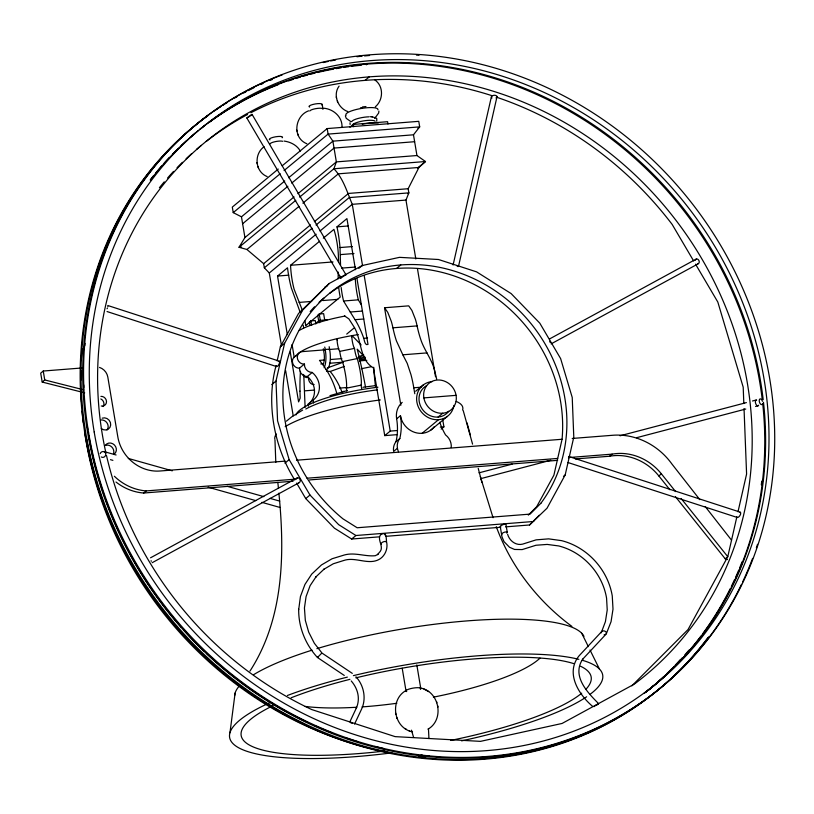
<?xml version="1.0" encoding="UTF-8"?>
<svg xmlns="http://www.w3.org/2000/svg" width="814" height="814" viewBox="0 0 814 814"><rect width="100%" height="100%" fill="white"/><g stroke="black" fill="none" stroke-linecap="round" stroke-linejoin="round"><path stroke-width="1.22" d="M267.175 176.587C254.955 171.744 253.693 154.09 264.123 146.693M306.858 143.742C292.063 137.861 294.546 116.005 308.587 110.836M347.771 111.569C337.841 108.059 332.621 94.862 339.092 86.111M340.547 264.906L339.998 247.558A61.823 21.785 85.5 0 0 336.976 226.862L346.937 218.61L355.484 269.688M305.108 407.407L303.764 374.715M338.217 272.059L338.136 278.744M601.21 632.844L605.413 621.642L607.224 609.94L606.572 598.148C602.431 573.371 583.15 552.116 558.75 545.95L547.201 544.424L535.999 545.248L522.161 549.582L514.55 549.45L509.533 547.273L504.029 541.656L501.984 536.833L500.264 526.607L500.793 525.661L504.141 524.165L505.932 524.358L507.244 532.163L506.715 533.109M582.844 659.035L605.901 634.299C608.027 632.02 603.601 629.68 601.811 631.43L579.039 655.87C565.12 672.924 578.642 694.556 592.653 706.41M229.965 732.763L235.104 693.07M298.707 609.544L300.417 596.611L304.945 584.452L311.701 574.124L321.459 564.947L332.051 558.76L344.373 554.985C354.731 552.085 364.977 556.715 375.234 555.728L377.991 554.303L377.503 554.599L380.28 551.353C383.933 546.214 376.831 539.458 380.596 534.818C386.212 531.084 386.141 536.253 386.528 541.707C388.085 547.914 385.653 554.863 380.423 558.608C369.383 566.147 355.789 556.328 343.783 560.48L333.302 563.766L323.494 569.495L323.992 569.2L315.791 577.004L316.168 576.577L310.114 585.663L306.074 596.57L304.436 607.987L305.331 620.39L308.669 632.061L314.336 643.243L322.008 653.082L352.309 673.371M107.916 306.725L107.794 305.504L279.741 361.304L279.874 362.535L278.103 365.812L276.597 366.575L107.051 311.548M294.8 479.975C274.104 447.313 265.883 403.235 276.048 365.7M277.147 360.887L280.342 346.815L298.504 313.532L329.222 283.486L362.23 265.527L399.491 257.346L438.492 259.503L476.566 271.856L511.121 293.569L539.794 323.158L560.632 358.598L572.232 397.476L573.789 437.159L565.191 474.918L547.039 508.201L529.548 524.979L505.575 526.872M533.791 521.469L355.942 535.51L338.665 524.654L309.992 495.065L289.143 459.625L277.554 420.736L275.997 381.064L284.595 343.294L302.747 310.022L329.222 283.486M453.093 265.018L491.351 96.927C492.287 94.984 495.858 94.587 497.069 96.418L458.557 266.158M329.772 293.305A150 136.264 50.4 0 1 486.701 291.534A150 136.264 50.4 0 1 562.067 439.265L553.907 475.142L536.66 506.746L528.306 515.12M736.894 516.656L727.777 556.705L688.034 629.558L631.857 685.846M738.003 511.782L746.591 474.023L744.037 408.567M340.964 278.042L246.825 117.969L250.58 115.12L252.096 114.428L346.001 274.837M252.096 114.428L251.485 115.1M568.569 458.333L568.64 456.461M350.02 122.812L350.101 124.511M356.217 708.363C360.49 698.9 358.038 688.786 351.241 680.952M606.471 633.404L611.06 621.672L613.003 609.126L612.26 595.929C607.885 569.698 587.464 547.191 561.629 540.659L548.626 538.858L536.1 539.865L522.568 544.139C516.076 545.787 509.493 541.015 507.61 534.289M415.822 258.964L405.972 200.081L408.852 192.877L408.16 188.726L418.945 167.46L425.478 161.528L416.951 155.535L336.355 161.894L297.965 193.671M496.031 97.975L497.089 96.825M601.241 632.325L601.811 631.43M349.827 721.916L356.41 707.915M354.548 724.094L361.487 709.309C366.605 698.626 363.878 685.357 355.972 676.78M296.204 479.141C298.097 475.05 302.574 481.196 298.952 482.783L152.147 562.718M695.166 260.307C697.059 256.227 701.536 262.362 697.913 263.95L551.109 343.884M107.051 308.771L107.428 308.068M386.365 542.287C386.65 539.936 379.385 542.826 381.451 544.23M249.959 671.102C284.066 618.314 284.859 553.54 278.887 493.142M294.068 196.907L244.933 237.556L239.031 247.273L246.927 249.491L263.644 263.665L264.336 267.816L269.302 272.995L281.461 345.655M583.221 658.618L581.328 661.477C573.097 677.421 587.606 692.592 598.463 703.489L596.703 705.066M376.74 121.164L376.79 118.62L375.04 117.369M374.735 118.396L378.673 112.993L378.886 111.111M288.644 177.778L332.885 141.158L413.481 134.798L419.688 126.872L418.762 121.337L327.177 128.571L282.183 165.802M318.03 656.705L317.46 657.498L344.271 675.447M375.325 106.807C383.435 100.03 383.842 86.162 374.867 79.935M340.995 277.92L346.235 274.491M529.548 524.979L532.193 522.334M533.964 520.563L539.255 515.252M384.696 534.829L385.226 533.882M286.386 421.184L291.697 416.87L302.666 410.083M366.31 64.805L367.155 64.103M365.038 80.383L369.291 76.862M278.276 169.047L232.305 207.092L233.231 212.617L241.463 216.819L244.933 237.556M233.231 212.617L280.179 173.758M284.076 170.533L328.103 134.096L419.688 126.872L417.989 128.276M82.906 367.897L43.254 371.031L40.7 373.138L42.196 382.061L84.687 392.836M241.463 216.819L284.737 181.003M42.196 382.061L44.739 379.945L83.598 389.794M349.959 127.208L353.337 124.41L387.586 121.703L387.983 124.033M242.623 223.738L287.841 186.304M291.748 183.079L334.045 148.067L414.631 141.707M295.747 200.346L239.031 247.273L241.565 247.08M299.644 197.11L333.903 168.763L336.355 161.894L332.885 141.158L328.103 134.096L327.177 128.571M246.927 249.491L298.992 206.41M302.889 203.174L338.349 173.83L418.945 167.46M263.644 263.665L310.46 224.918M314.367 221.683L348.494 193.437L408.16 188.726M264.336 267.816L312.128 228.256M316.036 225.03L349.186 197.588L408.852 192.877L407.916 193.651M269.302 272.995L316.158 234.208M320.055 230.983L352.269 204.324L405.972 200.081M287.332 334.605L277.533 276.058L287.505 267.806A61.823 21.785 85.5 0 0 291.3 287.861L300.213 312.423M302.493 310.612L294.149 289.316A43.936 15.476 85.5 0 1 290.761 268.834L290.537 265.293L319.475 241.351M323.331 238.156L333.933 229.375L334.808 232.377A43.936 15.476 85.5 0 1 338.258 252.808L338.634 262.179M417.572 168.071L425.478 161.528L333.903 168.763C343.386 178.612 347.11 192.094 352.269 204.324L362.545 265.71M358.821 268.335L362.23 265.527M315.842 323.962L315.272 320.563L310.877 320.909L309.361 322.161L309.931 325.569M324.766 320.441L323.636 313.644L319.23 313.99L317.714 315.252L318.661 320.919M280.342 346.815L284.595 343.294M316.565 322.67L319.261 320.441L327.055 319.821M396.52 268.467L400.773 264.957M271.754 384.584L275.997 381.064M115.995 482.02A49.715 45.157 50.4 0 0 143.702 493.019L146.255 490.913L294.363 479.222M295.909 356.013A6.39 5.81 50.4 0 0 293.498 357.834A6.512 5.912 50.4 0 0 294.973 366.636A6.39 5.81 50.4 0 0 299.511 368.121L304.405 364.062A6.39 5.81 50.4 0 1 299.867 362.576A6.512 5.912 50.4 0 1 298.402 353.775A6.39 5.81 50.4 0 1 302.33 351.617L324.939 349.837M346.713 334.096L354.497 327.645L348.88 318.885L344.495 315.903M308.486 406.074L308.17 404.171A18.04 16.382 50.4 0 0 307.326 376.526L312.24 372.446A7.377 6.695 50.4 0 1 304.436 364.072M358.893 358.496L360.521 357.153M308.17 404.171L313.075 400.122A18.04 16.382 50.4 0 0 312.22 372.476M284.9 463.146L289.143 459.625M415.659 391.249L423.361 384.869M397.415 448.27L393.62 451.414A13.421 12.19 50.4 0 1 396.031 441.656A60.735 55.179 50.4 0 0 397.374 432.295L397.456 430.392A60.735 55.179 50.4 0 0 396.642 418.844L400.437 415.71A19.821 18 50.4 0 0 414.794 432.407A19.821 18 50.4 0 0 434.249 426.678M379.446 536.833L351.689 539.021L334.412 528.164L305.738 498.585L309.992 495.065M354.497 327.645C361.731 340.262 359.452 360.032 373.402 367.867L384.737 435.622L390.221 431.084L397.446 430.514M396.031 441.656L399.827 438.512A60.735 55.179 50.4 0 0 400.437 415.71M438.115 417.053L442.755 413.217M422.11 433.292L438.553 419.678M430.932 430.016L447.374 416.402M441.178 429.12L443.915 426.851L442.653 419.332M351.689 539.021L355.942 535.51M563.491 476.332L565.191 474.918M575.366 458.943L609.544 456.247L612.097 454.141A51.323 46.622 50.4 0 1 661.385 473.84L675.62 491.595M609.544 456.247A51.323 46.622 50.4 0 1 658.841 475.946L661.385 473.84M675.437 496.662L725.233 558.811L727.777 556.705L681.145 498.494M594.047 706.644L595.176 705.789M250.366 115.944L250.977 115.496M406.369 690.333C389.224 699.338 393.304 728.265 412.535 731.837M428.032 729.161C444.882 719.444 439.285 690.811 420.075 687.972M278.703 361.62L279.741 361.304M595.848 705.321L598.555 703.774M321.632 653.276L317.46 657.498C305.423 644.413 298.402 627.045 298.687 609.208M249.003 116.86L246.825 117.969M605.901 634.299L604.1 634.879M324.979 287.006L327.177 285.806M549.521 338.96L696.326 259.025M150.559 557.794L297.364 477.859M327.381 367.897L342.602 362.434M359.005 356.542L363.695 354.863M326.506 371.082L330.199 371.479L344.251 366.432M359.483 360.968L365.344 358.862M329.955 395.635L347.324 390.506M341.534 392.022L343.803 391.331M739.967 512.301C742.093 512.779 739.295 517.602 737.443 517.531L567.897 462.505M478.988 472.842L512.108 464.143M620.054 435.785L746.387 402.604M752.523 400.987L756.206 400.02M480.799 478.632L550.712 460.266M636.579 437.708L745.746 409.035M755.555 406.461L758.007 405.82M697.384 264.072L697.913 263.95M298.412 482.906L298.952 482.783M337.118 339.876A6.512 0.967 78.5 0 0 338.593 348.677A6.39 0.956 78.5 0 0 339.743 351.373L354.497 348.382A7.377 1.099 78.5 0 0 357.254 358.598A18.04 2.686 78.5 0 1 361.08 385.175L361.721 388.97M339.753 351.394A7.377 1.099 78.5 0 0 342.511 361.599L357.254 358.577M359.3 358.923L365.445 357.682L357.193 349.135A80.301 11.966 78.5 0 1 365.517 387.179M361.416 368.711L371.245 366.717M346.815 391.015L346.337 388.176L361.08 385.175M362.952 387.281L376.383 385.49M362.525 106.929L365.954 106.553M336.976 226.862L348.219 225.966M339.998 247.558L352.309 246.581M340.445 254.599L353.978 253.53M290.537 265.293L332.997 261.935M341.687 268.121L355.423 267.033M277.533 276.058L288.777 275.163M299.125 302.411L311.609 301.424M322.853 300.539L337.83 299.349M341.178 287.525A44.953 15.842 85.5 0 0 343.549 300.997L358.313 299.837L361.182 304.599M400.854 405.25L384.544 307.753L408.709 305.85L411.925 310.47L415.435 319.353A37.8 13.319 85.5 0 1 417.094 325.905A57.529 20.269 85.5 0 0 420.624 339.082C424.328 350.824 432.916 360.388 435.134 372.731A57.479 20.248 85.5 0 1 436.66 379.121M343.549 301.007L350.244 312.016L362.545 311.05M363.787 319.007L355.046 319.688L350.244 312.016M384.544 307.753L387.759 312.383L391.269 321.255A37.8 13.319 85.5 0 1 392.928 327.818L417.094 325.905M355.046 319.668A88.105 31.044 85.5 0 1 363.787 338.319L367.541 338.003M324.135 367.786A15.374 5.413 85.5 0 0 325.173 349.491L329.578 349.145L329.171 346.713M328.703 349.542L338.756 348.748M324.44 359.992L319.464 360.388A80.301 72.945 50.4 0 1 336.925 394.007M330.667 359.503L341.86 358.618M358.038 357.346L364.255 356.858M392.928 327.818A57.529 20.269 85.5 0 0 396.459 340.985L402.828 354.802L426.994 352.9M320.787 363.95L323.28 363.756M329.497 363.268L343.182 362.189M359.35 360.907L366.819 360.317M304.558 390.852L314.55 390.069M339.519 388.095L347.018 387.505M402.828 354.802L407.224 363.37L410.968 374.633A57.479 20.248 85.5 0 1 413.777 387.779L421.021 387.21M423.87 397.893A17.267 15.68 50.4 0 0 450.437 410.358A17.267 15.68 50.4 0 0 445.624 381.613A17.267 15.68 50.4 0 0 423.87 397.893L456.084 395.35M440.303 427.136L443.915 426.851M384.737 435.622L397.222 434.635M285.103 461.131L159.91 471.011A38.482 34.961 50.4 0 1 117.765 436.538L107.814 377.065A11.437 10.389 50.4 0 0 99.522 367.429M296.489 460.225L562.067 439.265M572.211 438.461L612.779 435.266A65.293 59.32 50.4 0 1 671.957 464.061L699.816 499.643M307.02 478.215L557.661 458.435M570.319 457.437L612.097 454.141M143.702 493.019L293.081 481.227M309.534 479.924L557.651 460.348M385.744 536.334L500.539 527.269M351.007 723.025L352.401 723.198M370.004 116.707L372.364 116.819M359.3 359.31L362.993 359.707M323.738 108.221C333.506 109.005 342.674 117.145 341.992 127.411M284.055 141.056C290.537 141.941 297.049 145.177 300.315 151.068M500.864 526.882L500.264 526.607M103.887 451.546L116.097 454.985M128.307 458.435L172.273 470.828M227.228 486.314L263.868 496.642M269.973 498.361L279.741 501.119M110.45 459.666L112.892 460.358M208.16 487.199L255.789 500.63M261.894 502.35L280.209 507.519M569.841 456.847L740.598 512.271M725.233 558.811L727.441 559.533M457.102 266.036L458.048 266.605M428.642 691.605L423.911 689.051M404.924 728.469L406.145 729.12M408.73 730.524L409.666 731.023M350.865 121.622L346.225 118.315L345.38 115.883M571.876 626.373C537.84 601.281 510.846 566.452 496.286 526.658M491.971 98.036L491.351 96.927M507.244 532.163C505.596 531.41 501.566 532.732 501.78 534.605M361.151 344.973L352.411 335.938A6.39 0.956 78.5 0 0 351.862 336.874M658.841 475.946L669.902 489.753M705.229 506.562L731.542 540.181M276.597 366.575L276.394 365.893M693.65 260.958L672.181 224.45A345.726 314.072 50.4 0 0 496.967 97.334M695.553 264.194L717.816 302.045L743.192 387.169L743.833 403.53M296.642 483.109L305.738 498.585M581.715 633.251L588.359 646.652M590.018 650.01L599.419 668.996M549.786 341.229L550.203 342.501M493.06 517.714L480.321 476.546M463.237 410.622L472.578 444.159M411.487 730.168L413.583 737.413M467.033 422.914L470.258 434.737M336.263 96.937L336.609 98.25M337.311 100.885L337.668 102.167M296.581 129.782L296.937 131.085M297.639 133.72L297.985 135.002M436.558 701.597L436.884 702.797M437.698 705.789L438.034 707.01M256.898 162.617L257.255 163.919M257.957 166.555L258.313 167.837M395.543 713.064L395.879 714.285M396.683 717.276L397.018 718.477M481.908 482.376L478.235 468.406M151.099 560.663L151.241 561.334M363.797 338.298C364.275 340.262 365.018 345.991 367.999 344.434L356.949 278.408M413.481 134.798L416.951 155.535M417.501 268.986L435.531 376.729M413.777 387.779L414.774 393.732M353.337 124.41L353.724 126.73M364.224 275.732L390.221 431.084M416.819 664.896L420.807 688.725M322.202 104.477L322.975 109.127M402.208 668.253L405.983 690.832M319.23 313.99L320.37 320.787M324.766 347.059L325.173 349.491M319.261 320.441L319.637 322.71M323.331 348.799L324.165 353.785A10.684 3.765 85.5 0 1 323.036 364.692M310.877 320.909L311.63 325.437M313.075 400.122L313.553 402.961M292.063 344.505L294.261 357.6M290.252 352.045L298.596 401.882L300.193 398.056L299.969 391.127M285.653 370.716L293.203 415.812M43.254 371.031L44.739 379.945M277.839 482.397L278.439 488.369M275.804 462.413L274.969 439.886M428.449 728.51L428.947 738.563M340.364 276.312L340.435 278.174M329.578 349.145A15.374 5.413 85.5 0 1 325.854 369.658M295.645 356.094A62.709 14.103 -9.5 0 1 358.313 334.595M299.277 330.392A62.709 14.103 -9.5 0 1 345.014 316.056M150.376 180.118A359.005 326.129 50.4 0 1 171.113 155.84M172.894 153.988A359.005 326.129 50.4 0 1 188.604 138.919M190.527 137.22A359.005 326.129 50.4 0 1 198.301 130.637M200.275 129.039A359.005 326.129 50.4 0 1 207.265 123.606M208.272 122.843A359.005 326.129 50.4 0 1 551.353 100.346A359.005 326.129 50.4 0 1 763.196 399.705M763.491 402.258A359.005 326.129 50.4 0 1 644.22 693.213M150.295 179.813A359.005 326.129 50.4 0 1 153.449 175.814M155.85 172.843A359.005 326.129 50.4 0 1 161.63 166.015M164.184 163.136A359.005 326.129 50.4 0 1 169.383 157.478M172.049 154.701A359.005 326.129 50.4 0 1 178.388 148.341M181.166 145.675A359.005 326.129 50.4 0 1 186.803 140.476M189.672 137.922A359.005 326.129 50.4 0 1 195.492 132.957M199.43 129.741A359.005 326.129 50.4 0 1 205.413 125.071M208.425 122.802A359.005 326.129 50.4 0 1 550.529 101.058A359.005 326.129 50.4 0 1 762.199 399.135M762.779 404.232A359.005 326.129 50.4 0 1 644.373 693.152M383.241 748.453A362.342 329.161 50.4 0 1 374.725 746.418M357.712 741.707A362.342 329.161 50.4 0 1 346.845 738.227M332.499 733.038A362.342 329.161 50.4 0 1 314.926 725.752M306.909 722.079A362.342 329.161 50.4 0 1 239.733 681.379M237.708 679.843A362.342 329.161 50.4 0 1 206.98 653.764M204.222 651.149A362.342 329.161 50.4 0 1 183.893 630.168M181.359 627.329A362.342 329.161 50.4 0 1 162.963 604.914M162.21 603.927A362.342 329.161 50.4 0 1 105.362 498.921M104.518 496.52A362.342 329.161 50.4 0 1 95.309 466.188M94.678 463.746A362.342 329.161 50.4 0 1 88.746 435.602M87.739 429.365A362.342 329.161 50.4 0 1 87.363 426.851M83.781 387.433A362.342 329.161 50.4 0 1 83.7 384.89M84.758 345.828A362.342 329.161 50.4 0 1 84.982 343.355M708.923 636.751A365.038 331.613 50.4 0 1 190.71 641.106A365.038 331.613 50.4 0 1 208.476 115.12M214.591 110.775A365.038 331.613 50.4 0 1 220.848 106.563M222.965 105.189A365.038 331.613 50.4 0 1 227.238 102.493M234.839 97.934A365.038 331.613 50.4 0 1 237.037 96.663M243.701 92.979A365.038 331.613 50.4 0 1 245.94 91.789M248.199 90.619A365.038 331.613 50.4 0 1 253.866 87.77M260.755 84.514A365.038 331.613 50.4 0 1 263.054 83.466M270.024 80.444A365.038 331.613 50.4 0 1 272.354 79.477M741.534 584.269A365.038 331.613 50.4 0 1 183.933 630.585A365.038 331.613 50.4 0 1 282.265 74.837M323.158 62.556A365.038 331.613 50.4 0 1 328.123 61.467M330.616 60.948A365.038 331.613 50.4 0 1 335.612 59.982M356.98 56.726A365.038 331.613 50.4 0 1 362.027 56.176M364.55 55.932A365.038 331.613 50.4 0 1 369.587 55.494M416.463 55.098A365.038 331.613 50.4 0 1 419.027 55.26M757.519 544.322A365.038 331.613 50.4 0 1 756.338 547.883M752.584 558.414A365.038 331.613 50.4 0 1 742.633 581.949M708.068 637.454A365.038 331.613 50.4 0 1 189.387 641.32A365.038 331.613 50.4 0 1 208.638 115.089M100.905 396.377A5.057 4.589 50.4 0 1 106.502 401.506A5.057 4.589 50.4 0 1 101.282 406.023M100.824 398.952A5.057 4.589 50.4 0 1 103.083 406.522M101.15 419.953A6.319 5.739 50.4 0 1 107.234 423.27A6.319 5.739 50.4 0 1 107.061 429.996M102.208 418.172A6.319 5.739 50.4 0 1 110.684 425.04A6.319 5.739 50.4 0 1 101.272 428.54M105.342 445.441A6.319 5.739 50.4 0 1 111.915 447.13A6.319 5.739 50.4 0 1 113.461 453.825M105.515 445.116A6.319 5.739 50.4 0 1 114.459 445.014A6.319 5.739 50.4 0 1 114.225 454.11M146.255 490.913A49.715 45.157 50.4 0 1 114.387 476.271M310.205 311.559A150 136.264 50.4 0 1 314.519 306.817M319.068 302.309A150 136.264 50.4 0 1 323.83 298.046M209.574 122.039A359.005 326.129 50.4 0 1 278.073 84.737M288.583 80.901A359.005 326.129 50.4 0 1 293.315 79.314M295.696 78.551A359.005 326.129 50.4 0 1 300.478 77.065M302.889 76.353A359.005 326.129 50.4 0 1 307.733 74.99M310.175 74.339A359.005 326.129 50.4 0 1 315.069 73.087M317.531 72.487A359.005 326.129 50.4 0 1 333.659 69.078M336.162 68.63A359.005 326.129 50.4 0 1 341.168 67.796M343.681 67.399A359.005 326.129 50.4 0 1 348.697 66.687M351.221 66.361A359.005 326.129 50.4 0 1 361.284 65.242M761.741 481.115A359.005 326.129 50.4 0 1 761.283 484.89M742.073 561.792A359.005 326.129 50.4 0 1 739.723 567.704M738.746 570.065A359.005 326.129 50.4 0 1 735.703 577.085M734.645 579.415A359.005 326.129 50.4 0 1 731.369 586.355M730.239 588.654A359.005 326.129 50.4 0 1 703.184 633.068M700.946 636.09A359.005 326.129 50.4 0 1 645.522 692.317M304.019 723.931A359.005 326.129 50.4 0 1 104.843 506.746M103.958 504.354A359.005 326.129 50.4 0 1 97.507 485.002M96.774 482.56A359.005 326.129 50.4 0 1 86.762 439.591M688.898 650.152A359.005 326.129 50.4 0 1 684.747 655.016M682.203 657.895A359.005 326.129 50.4 0 1 676.119 664.489M674.338 666.34A359.005 326.129 50.4 0 1 667.073 673.585M665.221 675.355A359.005 326.129 50.4 0 1 658.628 681.42M656.715 683.109A359.005 326.129 50.4 0 1 648.931 689.692M392.226 753.184A359.005 326.129 50.4 0 1 84.524 431.491M83.333 422.598A359.005 326.129 50.4 0 1 82.133 411.111M81.461 402.136A359.005 326.129 50.4 0 1 80.922 390.608M80.769 380.382A359.005 326.129 50.4 0 1 80.901 370.207M81.339 360.103A359.005 326.129 50.4 0 1 82.173 348.87M680.494 659.554A359.005 326.129 50.4 0 1 675.264 665.191M671.692 668.874A359.005 326.129 50.4 0 1 667.144 673.392M663.441 676.933A359.005 326.129 50.4 0 1 657.773 682.122M653.937 685.49A359.005 326.129 50.4 0 1 648.076 690.394M159.422 187.719A345.726 314.072 50.4 0 1 164.255 181.858M167.572 178.012A345.726 314.072 50.4 0 1 173.545 171.408M177.055 167.715A345.726 314.072 50.4 0 1 182.438 162.301M186.101 158.771A345.726 314.072 50.4 0 1 191.707 153.602M196.479 149.43A345.726 314.072 50.4 0 1 201.323 145.37M206.237 141.433A345.726 314.072 50.4 0 1 247.527 114.499M250.916 112.719A345.726 314.072 50.4 0 1 492.104 95.726M106.502 455.535A345.726 314.072 50.4 0 0 311.762 709.574L395.116 736.629L480.494 741.361L562.077 723.453L634.32 684.116A345.726 314.072 50.4 0 0 705.901 265.924A345.726 314.072 50.4 0 0 302.747 89.632A345.726 314.072 50.4 0 0 105.942 453.062M406.715 691.595A7.53 1.689 -9.5 0 1 412.952 688.135A7.53 1.689 -9.5 0 1 420.421 689.224M352.299 125.163A11.691 2.625 -9.5 0 1 363.115 120.971A11.691 2.625 -9.5 0 1 375.142 121.215M362.271 124.166A18.356 4.131 -9.5 0 1 378.235 123.036M346.133 115.273A16.26 3.663 -9.5 0 1 360.928 108.527A16.26 3.663 -9.5 0 1 377.91 109.788M351.719 121.673A11.691 2.625 -9.5 0 1 368.834 116.819M371.947 116.911A11.691 2.625 -9.5 0 1 374.552 117.735M360.449 107.845A11.02 2.483 -9.5 0 1 362.342 107.529M269.983 139.866A6.695 1.506 -9.5 0 1 275.529 136.803A6.695 1.506 -9.5 0 1 282.183 137.77M270.116 143.844A6.695 1.506 -9.5 0 1 275.447 141.605A6.695 1.506 -9.5 0 1 282.651 141.29M309.666 107.031A6.695 1.506 -9.5 0 1 315.211 103.958A6.695 1.506 -9.5 0 1 321.856 104.925M309.788 111.009A6.695 1.506 -9.5 0 1 315.985 108.608A6.695 1.506 -9.5 0 1 322.873 108.75M104.548 451.872A3.053 2.869 -60.4 0 1 105.23 456.003A2.981 2.798 -60.4 0 1 101.241 456.929M758.638 405.199A2.981 1.547 72.5 0 1 756.277 404.772A3.053 1.587 72.5 0 1 755.585 400.651M755.596 400.753A2.981 1.547 72.5 0 1 756.633 400.112M100.234 453.602A2.981 2.798 -60.4 0 1 104.568 451.984M762.637 403.439A2.981 1.547 72.5 0 1 760.134 403.581A2.981 1.547 72.5 0 1 759.716 399.125A2.981 1.547 72.5 0 1 762.443 401.312M428.846 755.646A5.403 1.221 -9.5 0 1 420.39 757.112A5.403 1.221 -9.5 0 1 422.09 754.924M453.907 405.372A19.821 18 50.4 0 1 434.483 419.546A19.821 18 50.4 0 1 416.646 400.02A19.821 18 50.4 0 1 432.183 381.593M451.231 447.558A13.421 12.19 50.4 0 0 445.543 434.91A60.735 55.179 50.4 0 1 439.784 422.293M396.642 418.844A19.821 18 50.4 0 1 402.208 402.36M398.463 451.719A13.421 12.19 50.4 0 1 399.827 438.512M448.697 411.294A17.267 15.68 50.4 0 1 423.494 410.734A17.267 15.68 50.4 0 1 426.607 385.622M299.979 391.127A88.105 31.044 85.5 0 1 300.478 371.265M358.323 299.837A44.953 15.842 85.5 0 1 355.291 278.866M303.195 325.142A44.953 15.842 85.5 0 1 303.632 327.889M338.766 288.034A37.19 13.105 85.5 0 0 340.221 297.079L305.688 325.661A37.19 13.105 85.5 0 0 305.006 321.103M375.488 386.324A80.301 11.966 78.5 0 1 373.748 367.246M351.862 336.874A6.512 0.967 78.5 0 0 353.337 345.675A6.39 0.956 78.5 0 0 354.497 348.382M342.511 361.599A18.04 2.686 78.5 0 1 346.337 388.176M337.138 340.038A6.39 0.956 78.5 0 1 337.413 338.98M307.346 376.526A7.377 6.695 50.4 0 1 299.532 368.121M314.133 384.564A7.377 5.596 -83.9 0 1 308.425 377.32A6.39 4.853 -83.9 0 1 304.711 376.709A6.512 4.945 -83.9 0 1 303.012 374.369M330.199 371.479A80.301 60.979 -83.9 0 1 341.86 391.788M539.987 658.139A136.935 30.8 -9.5 0 1 433.414 697.15M396.825 703.276A136.935 30.8 -9.5 0 1 362.047 706.908M356.797 707.244A136.935 30.8 -9.5 0 1 305.209 706.43M580.514 666.228A177.432 39.917 -9.5 0 1 586.039 689.143M581.695 693.202A177.432 39.917 -9.5 0 1 450.671 740.435M384.88 751.017A177.432 39.917 -9.5 0 1 273.036 705.667M291.127 697.791A177.432 39.917 -9.5 0 1 349.928 679.334M355.881 677.859A177.432 39.917 -9.5 0 1 573.616 663.583M274.806 438.97A95.289 21.439 -9.5 0 1 276.322 434.045M285.175 426.648A95.289 21.439 -9.5 0 1 380.311 399.939M456.206 401.424A95.289 21.439 -9.5 0 1 462.627 409.961M582.01 660.174A189.123 42.542 -9.5 0 1 590.221 694.22M586.64 696.774A189.123 42.542 -9.5 0 1 461.619 740.862M391.534 752.899A189.123 42.542 -9.5 0 1 243.152 749.898A189.123 42.542 -9.5 0 1 269.699 702.777M287.393 695.492A189.123 42.542 -9.5 0 1 347.354 677.116M353.398 675.63A189.123 42.542 -9.5 0 1 578.856 659.33M234.676 695.482A177.432 39.917 -9.5 0 1 239.906 685.337M253.673 674.653A177.432 39.917 -9.5 0 1 312.047 650.162M316.88 648.666A177.432 39.917 -9.5 0 1 583.964 636.375M295.981 414.977A70.869 15.944 -9.5 0 1 377.94 387.21M305.789 409.015A70.869 15.944 -9.5 0 1 377.157 389.896M540.903 503.235L530.046 514.112L357.163 527.757L342.989 518.854A150 136.264 50.4 0 1 308.872 314.987A150 136.264 50.4 0 1 506.796 299.369A150 136.264 50.4 0 1 540.903 503.235M94.2 432.031A359.005 326.129 50.4 0 0 646.611 691.157A359.005 326.129 50.4 0 0 546.611 93.59A359.005 326.129 50.4 0 0 94.2 432.031M88.573 432.478A365.038 331.613 50.4 0 0 650.264 695.96A365.038 331.613 50.4 0 0 548.585 88.339A365.038 331.613 50.4 0 0 88.573 432.478"/></g></svg>
